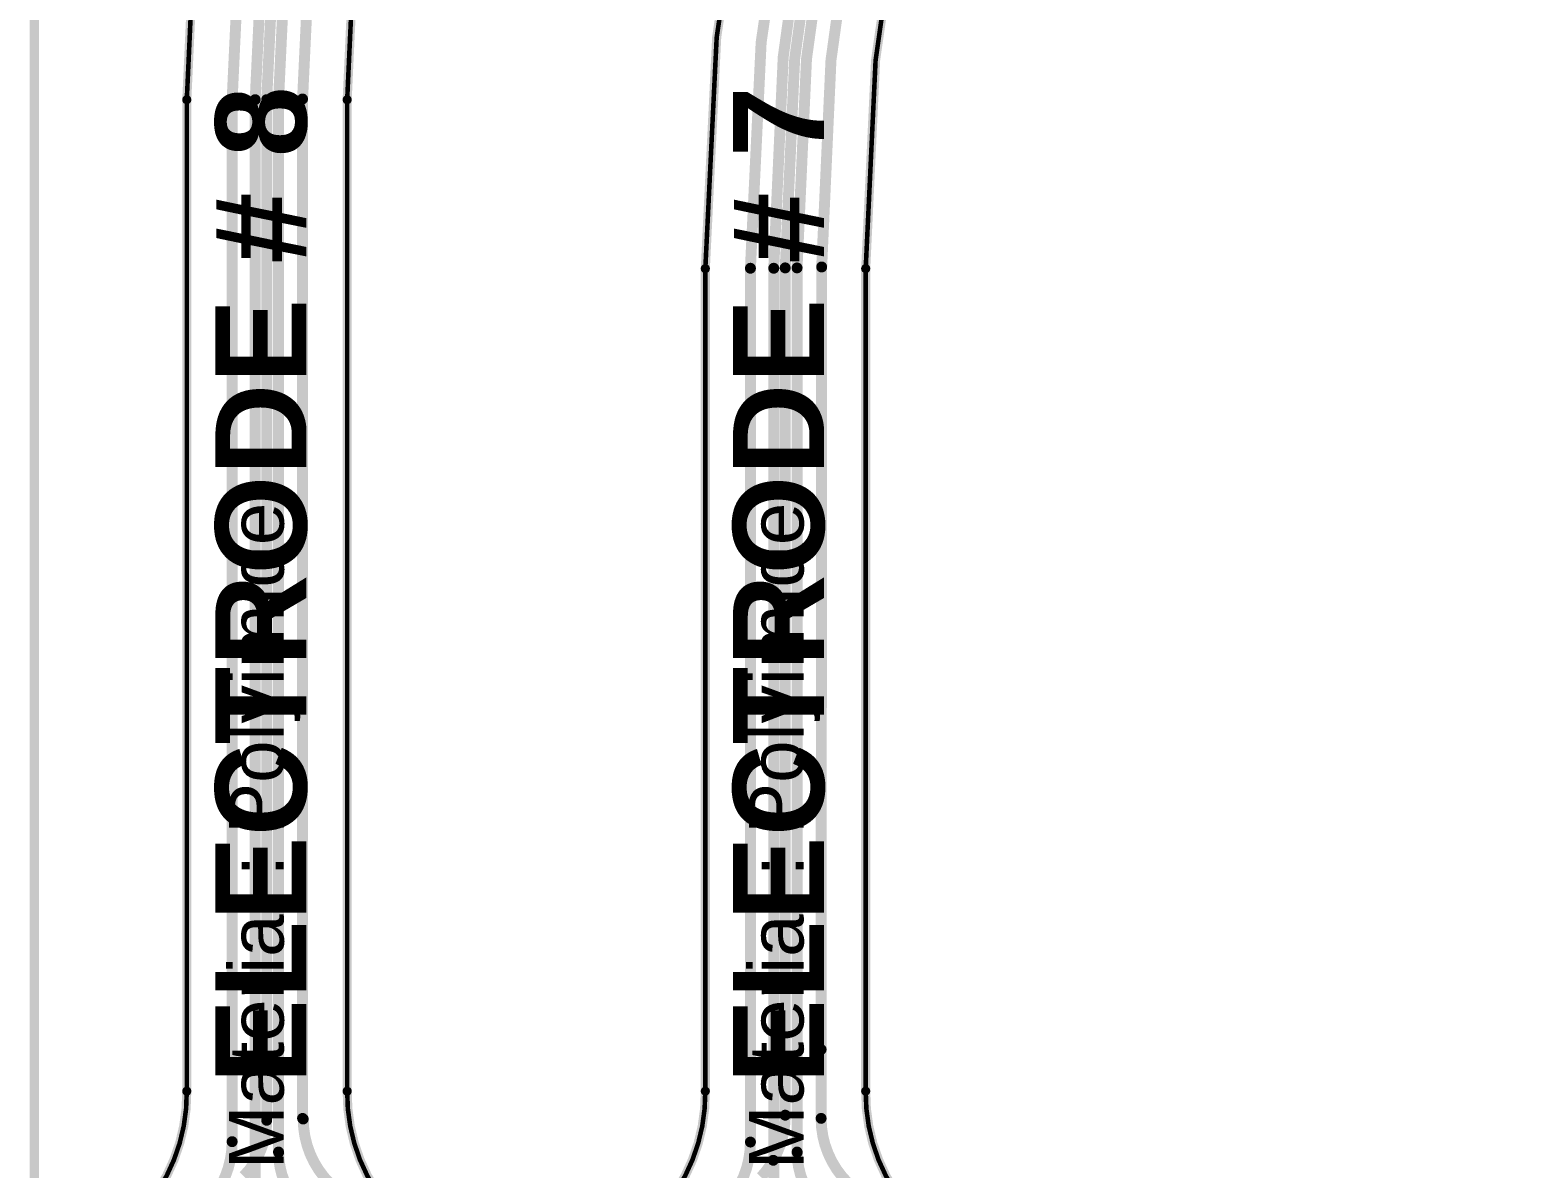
# Model space of a CAD drawing. Header units: inches. Extents: x 3 to 457, y -41 to 239.
# Drawn here: x 11.67 to 53.21, y 30.32 to 62.04 of the extents above; entities that cross this region are included whole.
import ezdxf

# ---------------------------------------------------------------- set-up
doc = ezdxf.new("R2010")
doc.units = ezdxf.units.IN
for name, color, linetype in [('Board Outline', 216, 'Continuous'), ('Bottom Layer', 5, 'Continuous'), ('Dimension', 6, 'Continuous'), ('Fabrication', 76, 'Continuous'), ('Top Layer', 1, 'Continuous'), ('Top Overlay', 2, 'Continuous')]:
    doc.layers.add(name, color=color, linetype=linetype)
doc.styles.add('Arial', font='', dxfattribs={"height": 0.2})
doc.styles.add('Arial_Bold', font='', dxfattribs={"height": 0.2})
doc.styles.get('Arial').set_extended_font_data('Arial')
doc.styles.get('Arial_Bold').set_extended_font_data('Arial', bold=True)

msp = doc.modelspace()

# ---------------------------------------------------------------- linework, layer by layer
at = {"layer": 'Board Outline'}
for points in [[(16.05, 60.091, 0.127, 0.127, -0.41422), (85.57, 129.61, 0.127, 0.127, 0)], [(20.52, 60.091, 0.127, 0.127, -0.41422), (85.57, 125.14, 0.127, 0.127, 0)], [(30.502, 55.385, 0.127, 0.127, -0.414209), (96.269, 121.153, 0.127, 0.127, 0)], [(34.972, 55.385, 0.127, 0.127, -0.398878), (93.044, 116.599, 0.127, 0.127, 0)], [(16.05, 32.461, 0.127, 0.127, 0), (16.05, 60.091, 0.127, 0.127, 0)], [(20.52, 32.461, 0.127, 0.127, 0), (20.52, 60.091, 0.127, 0.127, 0)], [(30.502, 32.461, 0.127, 0.127, 0), (30.502, 55.385, 0.127, 0.127, 0)], [(34.972, 32.461, 0.127, 0.127, 0), (34.972, 55.385, 0.127, 0.127, 0)], [(16.049, 32.461, 0.127, 0.127, -0.250069), (13.881, 28.284, 0.127, 0.127, 0)], [(22.688, 28.284, 0.127, 0.127, -0.250069), (20.52, 32.461, 0.127, 0.127, 0)], [(30.501, 32.461, 0.127, 0.127, -0.250069), (28.333, 28.284, 0.127, 0.127, 0)], [(37.14, 28.284, 0.127, 0.127, -0.250069), (34.972, 32.461, 0.127, 0.127, 0)]]:
    msp.add_lwpolyline(points, format="xyseb", dxfattribs=at)
for points in [[(16.018, 60.091, 0.0635, 0.0635, 1), (16.081, 60.091, 0.0635, 0.0635, 1)], [(16.018, 60.091, 0.0635, 0.0635, 1), (16.081, 60.091, 0.0635, 0.0635, 1)], [(20.488, 60.091, 0.0635, 0.0635, 1), (20.551, 60.091, 0.0635, 0.0635, 1)], [(20.488, 60.091, 0.0635, 0.0635, 1), (20.551, 60.091, 0.0635, 0.0635, 1)], [(30.47, 55.385, 0.0635, 0.0635, 1), (30.533, 55.385, 0.0635, 0.0635, 1)], [(30.47, 55.385, 0.0635, 0.0635, 1), (30.533, 55.385, 0.0635, 0.0635, 1)], [(34.94, 55.385, 0.0635, 0.0635, 1), (35.003, 55.385, 0.0635, 0.0635, 1)], [(34.94, 55.385, 0.0635, 0.0635, 1), (35.003, 55.385, 0.0635, 0.0635, 1)], [(16.018, 32.461, 0.0635, 0.0635, 1), (16.081, 32.461, 0.0635, 0.0635, 1)], [(16.018, 32.461, 0.0635, 0.0635, 1), (16.081, 32.461, 0.0635, 0.0635, 1)], [(20.488, 32.461, 0.0635, 0.0635, 1), (20.551, 32.461, 0.0635, 0.0635, 1)], [(20.488, 32.461, 0.0635, 0.0635, 1), (20.552, 32.461, 0.0635, 0.0635, 1)], [(30.47, 32.461, 0.0635, 0.0635, 1), (30.533, 32.461, 0.0635, 0.0635, 1)], [(30.47, 32.461, 0.0635, 0.0635, 1), (30.533, 32.461, 0.0635, 0.0635, 1)], [(34.94, 32.461, 0.0635, 0.0635, 1), (35.003, 32.461, 0.0635, 0.0635, 1)], [(34.94, 32.461, 0.0635, 0.0635, 1), (35.004, 32.461, 0.0635, 0.0635, 1)]]:
    msp.add_lwpolyline(points, format="xyseb", close=True, dxfattribs=at)
at = {"layer": 'Bottom Layer'}
for points in [[(17.314, 60.091, 0.305, 0.305, -0.414214), (85.566, 128.267, 0.305, 0.305, 0)], [(17.957, 60.094, 0.305, 0.305, -0.414214), (85.566, 127.607, 0.305, 0.305, 0)], [(18.607, 60.094, 0.305, 0.305, -0.414214), (85.566, 126.946, 0.305, 0.305, 0)], [(19.277, 60.113, 0.305, 0.305, -0.414214), (85.566, 126.286, 0.305, 0.305, 0)], [(31.759, 55.395, 0.305, 0.305, -0.412515), (95.733, 119.934, 0.305, 0.305, 0)], [(32.409, 55.395, 0.305, 0.305, -0.414214), (96.107, 119.276, 0.305, 0.305, 0)], [(33.059, 55.405, 0.305, 0.305, -0.414214), (96.133, 118.615, 0.305, 0.305, 0)], [(33.745, 55.431, 0.305, 0.305, -0.414214), (96.107, 117.955, 0.305, 0.305, 0)], [(17.314, 31.055, 0.305, 0.305, 0), (17.314, 60.091, 0.305, 0.305, 0)], [(17.957, 29.98, 0.305, 0.305, 0), (17.957, 60.094, 0.305, 0.305, 0)], [(18.607, 30.766, 0.305, 0.305, 0), (18.607, 60.094, 0.305, 0.305, 0)], [(19.277, 31.703, 0.305, 0.305, 0), (19.277, 60.113, 0.305, 0.305, 0)], [(31.759, 31.043, 0.305, 0.305, 0), (31.759, 55.395, 0.305, 0.305, 0)], [(32.409, 29.98, 0.305, 0.305, 0), (32.409, 55.395, 0.305, 0.305, 0)], [(33.059, 30.766, 0.305, 0.305, 0), (33.059, 55.405, 0.305, 0.305, 0)], [(33.729, 33.622, 0.305, 0.305, 0), (33.745, 55.43, 0.305, 0.305, 0)], [(33.745, 55.43, 0.305, 0.305, 0), (33.745, 55.431, 0.305, 0.305, 0)], [(33.729, 31.703, 0.305, 0.305, 0), (33.729, 33.622, 0.305, 0.305, 0)], [(20.039, 29.889, 0.305, 0.305, -0.198912), (19.295, 31.685, 0.305, 0.305, 0)], [(34.473, 29.907, 0.305, 0.305, -0.198912), (33.729, 31.703, 0.305, 0.305, 0)], [(17.314, 31.055, 0.305, 0.305, -0.198912), (16.57, 29.259, 0.305, 0.305, 0)], [(31.759, 31.043, 0.305, 0.305, -0.198912), (31.019, 29.257, 0.305, 0.305, 0)], [(19.241, 29.235, 0.305, 0.305, -0.198912), (18.607, 30.766, 0.305, 0.305, 0)], [(19.241, 29.235, 0.305, 0.305, -0.198912), (18.611, 30.756, 0.305, 0.305, 0)], [(33.693, 29.235, 0.305, 0.305, -0.198912), (33.059, 30.766, 0.305, 0.305, 0)], [(33.693, 29.235, 0.305, 0.305, -0.198912), (33.063, 30.756, 0.305, 0.305, 0)]]:
    msp.add_lwpolyline(points, format="xyseb", dxfattribs=at)
for points in [[(17.237, 60.091, 0.152, 0.152, 1), (17.39, 60.091, 0.152, 0.152, 1)], [(17.237, 60.091, 0.152, 0.152, 1), (17.39, 60.091, 0.152, 0.152, 1)], [(17.881, 60.094, 0.152, 0.152, 1), (18.033, 60.094, 0.152, 0.152, 1)], [(17.881, 60.094, 0.152, 0.152, 1), (18.033, 60.094, 0.152, 0.152, 1)], [(18.531, 60.094, 0.152, 0.152, 1), (18.683, 60.094, 0.152, 0.152, 1)], [(18.531, 60.094, 0.152, 0.152, 1), (18.683, 60.094, 0.152, 0.152, 1)], [(19.201, 60.113, 0.152, 0.152, 1), (19.353, 60.113, 0.152, 0.152, 1)], [(19.201, 60.113, 0.152, 0.152, 1), (19.353, 60.113, 0.152, 0.152, 1)], [(31.683, 55.395, 0.152, 0.152, 1), (31.835, 55.395, 0.152, 0.152, 1)], [(31.683, 55.395, 0.152, 0.152, 1), (31.835, 55.395, 0.152, 0.152, 1)], [(32.333, 55.395, 0.152, 0.152, 1), (32.485, 55.395, 0.152, 0.152, 1)], [(32.333, 55.395, 0.152, 0.152, 1), (32.485, 55.395, 0.152, 0.152, 1)], [(32.983, 55.405, 0.152, 0.152, 1), (33.135, 55.405, 0.152, 0.152, 1)], [(32.983, 55.405, 0.152, 0.152, 1), (33.135, 55.405, 0.152, 0.152, 1)], [(33.668, 55.431, 0.152, 0.152, 1), (33.821, 55.431, 0.152, 0.152, 1)], [(33.668, 55.431, 0.152, 0.152, 1), (33.821, 55.431, 0.152, 0.152, 1)], [(33.668, 55.43, 0.152, 0.152, 1), (33.821, 55.43, 0.152, 0.152, 1)], [(33.668, 55.43, 0.152, 0.152, 1), (33.821, 55.43, 0.152, 0.152, 1)], [(33.653, 33.622, 0.152, 0.152, 1), (33.805, 33.622, 0.152, 0.152, 1)], [(33.653, 33.622, 0.152, 0.152, 1), (33.805, 33.622, 0.152, 0.152, 1)], [(19.201, 31.703, 0.152, 0.152, 1), (19.353, 31.703, 0.152, 0.152, 1)], [(19.219, 31.685, 0.152, 0.152, 1), (19.371, 31.685, 0.152, 0.152, 1)], [(33.653, 31.703, 0.152, 0.152, 1), (33.805, 31.703, 0.152, 0.152, 1)], [(33.653, 31.703, 0.152, 0.152, 1), (33.805, 31.703, 0.152, 0.152, 1)], [(17.237, 31.055, 0.152, 0.152, 1), (17.39, 31.055, 0.152, 0.152, 1)], [(17.237, 31.055, 0.152, 0.152, 1), (17.39, 31.055, 0.152, 0.152, 1)], [(31.683, 31.043, 0.152, 0.152, 1), (31.835, 31.043, 0.152, 0.152, 1)], [(31.683, 31.043, 0.152, 0.152, 1), (31.835, 31.043, 0.152, 0.152, 1)], [(18.531, 30.766, 0.152, 0.152, 1), (18.683, 30.766, 0.152, 0.152, 1)], [(18.531, 30.766, 0.152, 0.152, 1), (18.683, 30.766, 0.152, 0.152, 1)], [(18.535, 30.756, 0.152, 0.152, 1), (18.687, 30.756, 0.152, 0.152, 1)], [(32.983, 30.766, 0.152, 0.152, 1), (33.135, 30.766, 0.152, 0.152, 1)], [(32.983, 30.766, 0.152, 0.152, 1), (33.135, 30.766, 0.152, 0.152, 1)], [(32.987, 30.756, 0.152, 0.152, 1), (33.139, 30.756, 0.152, 0.152, 1)]]:
    msp.add_lwpolyline(points, format="xyseb", close=True, dxfattribs=at)
at = {"layer": 'Dimension'}
msp.add_lwpolyline([(11.801, 2.634, 0.254, 0.254, 0), (11.801, 192.456, 0.254, 0.254, 0)], format="xyseb", dxfattribs=at)
at = {"layer": 'Fabrication'}
for points in [[(16.05, 60.091, 0.254, 0.254, -0.41422), (85.57, 129.61, 0.254, 0.254, 0)], [(20.52, 60.091, 0.254, 0.254, -0.41422), (85.57, 125.14, 0.254, 0.254, 0)], [(30.502, 55.385, 0.254, 0.254, -0.414209), (96.269, 121.153, 0.254, 0.254, 0)], [(34.972, 55.385, 0.254, 0.254, -0.398878), (93.044, 116.599, 0.254, 0.254, 0)], [(16.05, 32.461, 0.254, 0.254, 0), (16.05, 60.091, 0.254, 0.254, 0)], [(20.52, 32.461, 0.254, 0.254, 0), (20.52, 60.091, 0.254, 0.254, 0)], [(30.502, 32.461, 0.254, 0.254, 0), (30.502, 55.385, 0.254, 0.254, 0)], [(34.972, 32.461, 0.254, 0.254, 0), (34.972, 55.385, 0.254, 0.254, 0)], [(16.049, 32.461, 0.254, 0.254, -0.250069), (13.881, 28.284, 0.254, 0.254, 0)], [(22.688, 28.284, 0.254, 0.254, -0.250069), (20.52, 32.461, 0.254, 0.254, 0)], [(30.501, 32.461, 0.254, 0.254, -0.250069), (28.333, 28.284, 0.254, 0.254, 0)], [(37.14, 28.284, 0.254, 0.254, -0.250069), (34.972, 32.461, 0.254, 0.254, 0)]]:
    msp.add_lwpolyline(points, format="xyseb", dxfattribs=at)
for points in [[(15.986, 60.091, 0.127, 0.127, 1), (16.113, 60.091, 0.127, 0.127, 1)], [(15.986, 60.091, 0.127, 0.127, 1), (16.113, 60.091, 0.127, 0.127, 1)], [(20.456, 60.091, 0.127, 0.127, 1), (20.583, 60.091, 0.127, 0.127, 1)], [(20.456, 60.091, 0.127, 0.127, 1), (20.583, 60.091, 0.127, 0.127, 1)], [(30.438, 55.385, 0.127, 0.127, 1), (30.565, 55.385, 0.127, 0.127, 1)], [(30.438, 55.385, 0.127, 0.127, 1), (30.565, 55.385, 0.127, 0.127, 1)], [(34.908, 55.385, 0.127, 0.127, 1), (35.035, 55.385, 0.127, 0.127, 1)], [(34.908, 55.385, 0.127, 0.127, 1), (35.035, 55.385, 0.127, 0.127, 1)], [(15.986, 32.461, 0.127, 0.127, 1), (16.113, 32.461, 0.127, 0.127, 1)], [(15.986, 32.461, 0.127, 0.127, 1), (16.113, 32.461, 0.127, 0.127, 1)], [(20.456, 32.461, 0.127, 0.127, 1), (20.583, 32.461, 0.127, 0.127, 1)], [(20.456, 32.461, 0.127, 0.127, 1), (20.583, 32.461, 0.127, 0.127, 1)], [(30.438, 32.461, 0.127, 0.127, 1), (30.565, 32.461, 0.127, 0.127, 1)], [(30.438, 32.461, 0.127, 0.127, 1), (30.565, 32.461, 0.127, 0.127, 1)], [(34.908, 32.461, 0.127, 0.127, 1), (35.035, 32.461, 0.127, 0.127, 1)], [(34.908, 32.461, 0.127, 0.127, 1), (35.035, 32.461, 0.127, 0.127, 1)]]:
    msp.add_lwpolyline(points, format="xyseb", close=True, dxfattribs=at)
at = {"layer": 'Top Layer'}
for points in [[(18.277, 60.094, 0.305, 0.305, -0.414214), (85.236, 126.946, 0.305, 0.305, 0)], [(32.729, 55.405, 0.305, 0.305, -0.414214), (95.803, 118.615, 0.305, 0.305, 0)], [(18.277, 31.65, 0.305, 0.305, 0), (18.277, 60.094, 0.305, 0.305, 0)], [(32.729, 31.792, 0.305, 0.305, 0), (32.729, 55.405, 0.305, 0.305, 0)], [(18.277, 31.65, 0.305, 0.305, -0.198906), (17.633, 30.095, 0.305, 0.305, 0)], [(32.729, 31.792, 0.305, 0.305, -0.130099), (32.396, 30.535, 0.305, 0.305, 0)], [(32.396, 30.535, 0.305, 0.305, -0.057231), (32.054, 30.068, 0.305, 0.305, 0)]]:
    msp.add_lwpolyline(points, format="xyseb", dxfattribs=at)
for points in [[(18.2, 60.094, 0.152, 0.152, 1), (18.353, 60.094, 0.152, 0.152, 1)], [(18.2, 60.094, 0.152, 0.152, 1), (18.353, 60.094, 0.152, 0.152, 1)], [(32.652, 55.405, 0.152, 0.152, 1), (32.805, 55.405, 0.152, 0.152, 1)], [(32.652, 55.405, 0.152, 0.152, 1), (32.805, 55.405, 0.152, 0.152, 1)], [(18.2, 31.65, 0.152, 0.152, 1), (18.353, 31.65, 0.152, 0.152, 1)], [(18.2, 31.65, 0.152, 0.152, 1), (18.353, 31.65, 0.152, 0.152, 1)], [(32.652, 31.792, 0.152, 0.152, 1), (32.805, 31.792, 0.152, 0.152, 1)], [(32.652, 31.792, 0.152, 0.152, 1), (32.805, 31.792, 0.152, 0.152, 1)], [(32.32, 30.535, 0.152, 0.152, 1), (32.472, 30.535, 0.152, 0.152, 1)], [(32.32, 30.535, 0.152, 0.152, 1), (32.472, 30.535, 0.152, 0.152, 1)]]:
    msp.add_lwpolyline(points, format="xyseb", close=True, dxfattribs=at)

# ---------------------------------------------------------------- texts
at = {"layer": 'Fabrication', "style": 'Arial'}
for p in [(18.752, 30.288), (33.24, 30.288)]:
    msp.add_text('Material : Polyimide', height=1.524, rotation=90, dxfattribs=at).set_placement(p)
at = {"layer": 'Top Overlay', "style": 'Arial_Bold'}
for s, p in [('ELECTRODE # 8', (19.386, 32.665)), ('ELECTRODE # 7', (33.813, 32.665))]:
    msp.add_text(s, height=2.54, rotation=90, dxfattribs=at).set_placement(p)

doc.saveas('drawing.dxf')
